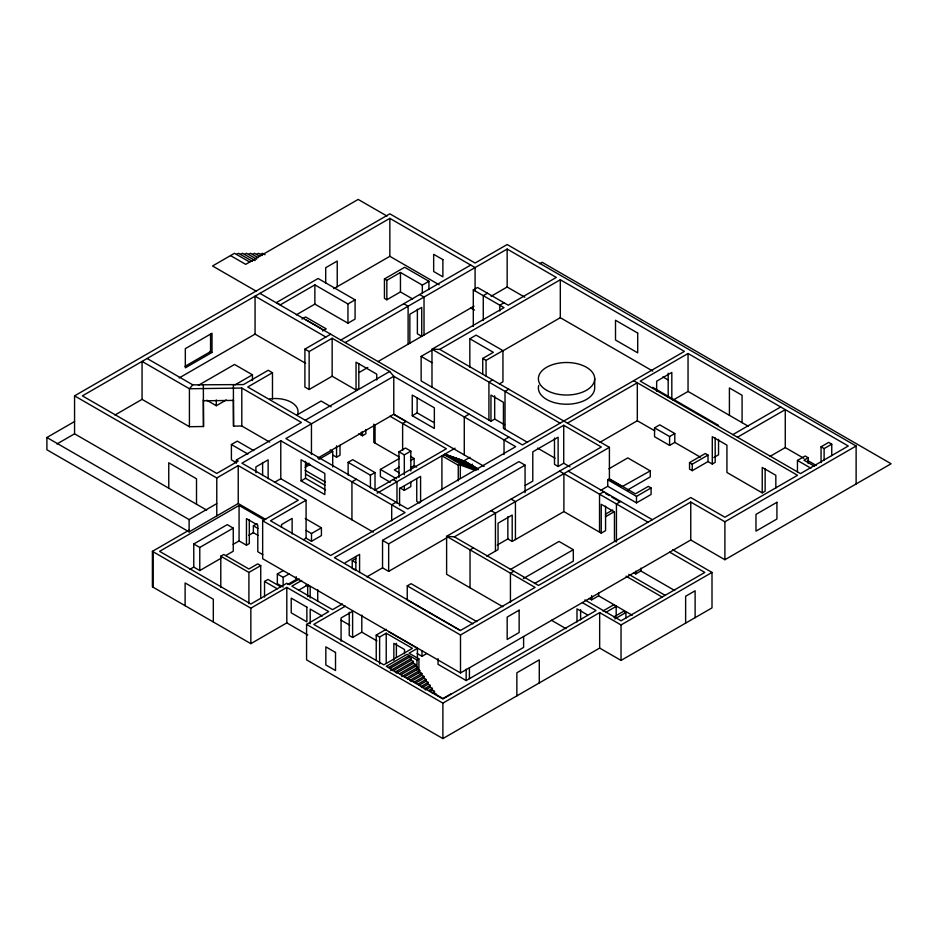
<?xml version="1.0" encoding="UTF-8"?>
<svg xmlns="http://www.w3.org/2000/svg" width="938" height="938" viewBox="0 0 938 938"><rect width="100%" height="100%" fill="white"/><g stroke="black" fill="none" stroke-linecap="round" stroke-linejoin="round"><path stroke-width="1.41" d="M272.477 399.002L272.477 372.726L268.245 370.276L243.493 384.568L192.771 384.85L189.417 388.754L189.417 426.708L203.499 426.52L203.347 384.791M236.528 254.444L238.522 253.283L252.428 261.315M240.527 254.444L242.52 253.283L255.171 260.588M244.525 254.444L246.518 253.283L256.637 259.123M248.523 254.444L250.528 253.283L258.114 257.669M252.521 254.444L254.526 253.283L259.58 256.203M256.52 254.444L258.525 253.283L262.312 255.476M260.518 254.444L262.523 253.283L265.044 254.749M206.641 510.073L74.559 433.813L74.559 395.859L389.845 213.829L475.085 263.039L507.153 244.525L856.124 446.007L856.124 483.961M475.085 290.932L475.085 267.576L389.845 218.355L82.403 395.859L216.772 473.432L238.229 461.05L236.399 459.995L236.399 462.915M265.735 519.406L238.229 503.53L189.113 531.881L46.9 449.783L46.9 437.507L74.559 421.537M355.08 299.843L347.951 303.971L314.875 284.882L280.286 304.85L276.37 302.587L318.099 278.492L355.08 299.843L355.08 319.084L347.951 323.2L314.875 304.111L296.349 314.816M185.079 366.301L210.558 351.586L210.558 333.776M212.023 352.43L185.325 367.837L185.325 348.655L212.023 333.248L212.023 352.43L210.053 351.293M56.96 443.967L74.559 433.813M114.928 415.03L142.06 399.365L189.417 426.708M179.158 377.944L255.066 334.116L305.624 363.311M333.776 288.681L389.845 256.309L439.136 284.765M301.942 319.061L305.589 316.962L326.201 328.863L322.566 330.962M198.387 385.319L234.535 364.46L252.451 374.801L252.451 380.547M412.603 298.941L400.456 291.929L386.843 299.785L384.439 298.39L384.439 278.949L404.665 267.271L428.936 281.294L428.936 289.619M384.439 278.949L386.843 280.333L400.456 272.477L422.323 285.105L428.936 281.294M235.004 384.873L252.451 374.801M358.82 363.522L358.82 388.414L356.041 390.02L332.146 376.22L309.141 389.505L304.909 387.066L304.909 349.112L330.704 334.221M272.477 372.726L247.726 387.007L311.451 423.812L311.451 454.461M304.909 349.112L309.141 351.551L332.146 338.266L389.692 371.495L393.784 376.279L515.701 446.676L407.819 508.959L285.891 438.562L393.784 376.279L393.784 414.233L484.16 466.409M206.747 400.198L216.303 405.72L226.269 399.963M340.811 340.06L470.724 265.055M345.172 342.569L507.153 249.062L556.316 277.437L508.22 305.202L477.501 287.474L473.291 289.901L473.291 326.389M487.467 293.231L483.269 295.658L483.269 320.468M539.631 263.73L542.129 262.288L891.1 463.759L724.898 559.716L690.755 540.007L460.499 672.945L262.652 558.72L262.652 520.766L298.237 500.224L238.229 465.576L216.772 477.97L74.559 395.859M236.47 462.762L231.405 459.831L231.405 444.518L237.291 441.118L253.776 450.639M359.019 372.538L367.825 367.45M377.897 361.634L474.018 306.14M491.113 296.267L507.153 287.005L524.799 297.194M297.991 414.385L321.101 401.042L331.137 406.834M503.999 302.775L499.79 305.202L499.79 311.041M236.399 459.995L301.403 422.463L241.793 388.051L189.417 388.754L142.06 361.411L142.06 399.365M305.272 420.236L389.692 371.495M504.656 424.832L494.678 419.075L490.961 421.221L421.139 380.91L421.139 356.393L431.984 350.132M306.081 500.224L270.496 520.766L330.668 555.507L405.099 512.535L280.779 440.754L241.934 463.184L306.081 500.224L306.081 538.178L311.498 541.308L321.417 535.575L321.417 527.813L305.249 518.48M431.984 387.171L431.984 349.217L439.711 349.382L560.314 279.759L684.412 351.398L522.431 444.917L259.932 293.36M469.832 367.11L469.832 338.747L476.105 335.124L502.944 350.624L502.944 381.825L499.333 383.912M46.9 437.507L189.113 519.605L216.772 503.636M482.73 374.039L482.73 358.445L493.341 352.325L469.832 338.747M307.77 634.991L286.805 622.891L250.845 643.656L152.402 586.813L152.402 551.345L189.042 530.181M274.459 482.355L280.779 478.708L373.265 532.116M482.73 358.445L486.06 360.368L502.944 350.624M502.498 351.082L560.314 317.701L652.754 371.073M305.366 465.271L309.024 463.173M317.783 458.107L393.784 414.233M264.07 519.887L239.073 505.453L159.589 551.345L250.845 604.025L286.805 583.26L289.326 584.714L299.269 578.969M305.026 467.37L310.056 464.474M318.873 459.386L332.709 451.389L332.709 466.995M358.867 433.719L362.408 435.76L365.855 433.778L365.855 429.581M332.802 455.036L336.566 457.205L340.013 455.211L340.013 445.28M412.251 415.698L434.353 428.455L434.353 407.819L412.251 395.05L412.251 415.698L417.14 412.872L434.329 422.792M301.086 480.877L324.829 494.584L324.829 473.456L301.086 459.749L301.086 480.877L305.542 478.31L325.545 489.847M220.864 558.38L199.771 570.562L193.767 567.091L193.767 543.981L227.254 524.647L233.257 528.117L233.257 551.227L225.824 555.519M193.767 543.981L199.771 547.452L233.257 528.117M348.139 475.109L348.139 462.352L352.735 459.702L375.012 472.564L375.012 489.601M492.638 379.949L488.921 382.094L488.921 420.048M257.973 535.328L253.377 532.667L253.377 525.796L257.094 523.65M189.968 569.284L193.767 567.091M233.163 544.345L239.073 540.933L246.46 545.201L249.309 543.559L249.309 519.769M248.793 535.317L253.377 532.667M398.967 477.336L398.967 451.799L405.486 448.036L410.832 451.119L410.832 470.993M508.748 389.235L505.019 391.392L505.019 429.334M220.782 587.411L220.782 556.187L223.748 554.475L248.898 568.991L257.739 563.879L260.729 565.602L260.729 598.245M356.393 479.271L351.938 481.839L351.938 519.793M469.164 414.162L464.275 416.976L464.275 454.93M398.967 451.799L404.313 454.883L410.832 451.119M348.139 462.352L370.428 475.214L375.012 472.564M390.29 482.273L380.371 476.539L380.371 469.434L399.178 458.565M399.271 467.101L394.323 469.961L399.283 472.822M410.422 460.664L414.139 458.518L414.139 465.635L410.422 467.769M374.485 490.293L446.394 448.774L390.091 416.273M377.088 493.224L455.071 448.2M444.964 454.989L445.972 454.402L462.317 463.841L462.317 464.791L463.325 464.216L464.333 465.529L465.342 464.943L465.342 465.893L466.35 465.307L467.347 466.632L469.363 466.409L469.363 467.359L465.588 465.189M445.972 455.352L446.98 454.778L463.325 464.216M306.081 530.416L311.498 533.534L321.417 527.813M303.631 539.596L306.081 538.178M220.782 556.187L248.91 572.426L260.729 565.602M468.355 466.045L452.01 456.607L451.002 457.193L451.002 456.243L467.347 465.682M476.41 468.988L460.066 459.55L460.066 460.499L461.062 459.913L477.419 469.352L476.41 469.938L476.41 468.988L474.394 469.199L473.385 467.886L472.389 468.461L472.389 467.511L471.38 468.097L471.38 467.147L455.024 457.709L454.027 458.295L454.027 457.345L470.372 466.784L470.372 467.734L467.851 466.28M472.389 467.511L456.032 458.072L455.024 458.659L455.024 457.709M473.385 467.886L457.041 458.448L456.032 459.022L456.032 458.072M400.034 487.901L404.313 490.363L410.832 486.599L410.832 482.343M458.049 459.761L459.057 459.174L475.402 468.613M460.066 459.55L459.057 460.124L459.057 459.174M478.427 469.715L462.071 460.277L461.062 460.863L461.062 459.913M478.169 469.363L463.079 460.652L462.071 461.226L462.071 460.277M469.985 457.322L464.052 460.757L477.888 468.742M477.923 469L464.087 461.015L463.079 461.59L463.079 460.652M441.915 489.859L441.915 455.798L458.26 465.236L461.308 463.478L461.308 464.427L462.317 463.841M396.153 502.229L391.697 504.796L391.697 520.86M508.924 437.12L504.034 439.934L504.034 454.531M264.539 597.06L264.539 581.454L267.998 579.461L280.697 586.789M283.147 587.047L277.343 583.694L277.343 573.997L283.311 570.55M469.363 467.359L470.372 466.784M470.372 467.734L471.38 467.147M277.343 573.997L283.147 577.351L289.092 573.915M287.907 584.304L296.232 579.496L296.232 576.718M633.666 380.687L797.535 475.296L724.898 517.237L690.755 497.527L538.494 585.441L454.367 536.864L446.617 536.325L601.34 446.992L563.726 425.277L334.409 557.676L460.499 630.465L535.082 587.411L446.617 536.325L446.617 574.279L502.862 606.757M567.443 423.132L637.312 382.798L637.312 420.752L599.886 442.349M688.046 353.497L640.22 381.121L800.442 473.62L848.28 446.007L688.046 353.497L688.046 391.451L748.301 426.239M152.402 551.345L250.845 608.176L286.805 587.411L328.734 611.611L306.574 624.403L306.574 659.883L442.888 738.581L599.663 648.076L621.038 660.411L712.001 607.894L712.001 572.426L672.698 549.727M301.696 580.47L291.835 586.168L332.544 609.665L342.405 603.978M366.828 576.905L382.54 567.842L382.54 540.358L518.937 461.613L525.069 465.142L525.069 492.626M345.29 562.636L359.582 554.381L359.582 572.649M299.07 589.955L307.723 584.96M354.658 569.823L352.231 568.416L352.231 560.654L355.865 558.556M382.54 540.358L388.66 543.899L525.069 465.142M525.233 485.45L532.796 481.088L532.796 451.835L558.122 437.214L558.122 466.467L554.487 464.357L554.487 438.034M558.122 466.467L563.726 463.231L569.987 466.854M673.074 400.104L688.046 391.451M382.54 567.842L388.66 571.371L446.758 537.837M454.367 536.864L609.407 447.356L609.407 479.295L621.355 486.189M345.36 606.159L313.761 624.403L383.818 664.854L412.415 648.346L386.221 633.22L379.62 637.019L376.232 635.073L376.232 660.61M674.797 442.396L669.591 445.398L654.536 436.709L654.536 427.857L659.742 424.844L674.797 433.532L674.797 442.396L700.416 457.181M608.891 468.812L627.792 457.896L650.269 470.876L650.269 476.891L627.581 489.988M460.324 630.571L407.244 599.921L407.244 585.875L411.067 583.671L476.785 621.613M473.432 547.874L470.032 549.844L470.032 587.798M654.536 427.857L669.591 436.545L674.797 433.532M607.742 486.271L607.742 479.775L609.407 478.814L635.425 493.834L648.357 486.376L651.089 487.948L651.089 494.443L636.492 502.874L607.742 486.271L600.39 490.515M497.246 545.048L507.845 538.928L512.195 541.437L563.89 511.585L601.235 533.136L605.573 530.638L605.573 506.121M486.728 556.14L498.055 549.598L498.055 523.193L512.195 515.032L512.195 541.437M603.873 491.7L599.534 494.209L599.534 532.163M349.229 612.268L349.229 635.507L352.606 637.453L361.798 632.153L376.97 640.912M650.269 470.876L622.551 486.4M376.232 635.073L386.151 629.339M732.859 434.611L780.697 406.986M620.768 501.455L616.43 503.964L616.43 541.918L614.46 540.78L614.46 511.937L601.235 504.292L601.235 533.136M689.536 462.598L705.294 453.5L708.014 455.082L708.014 461.566L692.256 470.665L689.536 469.094L689.536 462.598L692.256 464.181L708.014 455.082M737.432 437.249L785.27 409.625L785.27 447.578L803.878 458.319M605.42 514.212L612.69 510.014M607.742 479.775L636.492 496.378L651.089 487.948M510.307 569.554L559.001 541.437L573.317 549.703L573.317 561.147L534.601 583.506M605.467 516.779L614.308 511.667M513.848 571.207L510.436 573.177L510.436 602.372M713.853 457.521L718.543 454.813L718.543 439.383M708.014 461.566L712.282 464.04L715.19 462.352L715.19 437.894M523.369 578.535L573.317 549.703M417.445 658.265L417.445 648.334L409.027 653.188L418.899 658.886L418.899 673.214M388.426 667.516L409.203 655.521L409.203 657.292L389.645 668.583M390.525 670.506L411.313 658.511L411.313 660.282L392.975 670.869M417.082 653.469L422.006 656.319L426.778 653.552M395.086 672.089L413.424 661.501L413.424 663.272L396.305 673.156M582.416 602.665L596.04 610.532L442.888 698.962L386.315 666.297L407.104 654.302L416.964 660L418.899 658.886M262.652 520.766L460.499 635.003L690.755 502.053L724.898 521.763L856.124 446.007M770.168 456.302L785.27 447.578M399.635 673.66L415.522 664.491L415.522 666.261L400.854 674.727M401.734 676.65L417.633 667.481L417.633 669.251L404.184 677.013M406.283 678.233L419.732 670.459L419.732 672.241L407.514 679.3M409.613 680.507L421.842 673.449L421.842 675.231L410.832 681.574M797.452 471.955L797.452 460.429L805.156 455.985L808.216 457.756L808.216 463.513M821.055 462.645L821.055 446.805L828.688 442.396L831.748 444.166L831.748 455.692M414.162 682.09L423.941 676.439L423.941 678.221L415.393 683.157M808.216 457.756L803.983 460.195L814.606 466.338M821.055 446.805L824.115 448.575L831.748 444.166M417.492 684.377L426.051 679.429L426.051 681.211L418.711 685.444M420.822 686.651L428.162 682.418L428.162 684.201L422.041 687.73M712.282 464.04L712.282 436.686L726.927 445.14L726.927 472.482L762.231 492.872L765.138 491.195L765.138 468.601M424.152 688.938L430.261 685.408L430.261 687.191L425.371 690.005M428.701 690.52L432.371 688.398L432.371 690.169L429.921 691.587M633.596 572.672L635.788 573.927L640.877 570.984L674.727 590.53M589.205 598.444L591.644 599.851L598.62 595.829L632.259 615.258M432.031 692.807L434.47 691.388L434.47 693.159L436.58 694.378M438.046 658.64L438.046 664.315L466.174 680.554L523.603 647.408L523.603 636.539M451.354 693.698L442.947 698.552L435.349 694.167M306.574 624.403L442.888 703.113L599.663 612.596L621.038 624.942L712.001 572.426M602.9 611.013L613.558 604.858L616.184 606.382L616.184 616.16M605.526 612.537L616.184 606.382M613.769 616.97L623.7 611.224L625.916 612.502L625.916 618.095M614.742 618.963L625.916 612.502M203.499 400.796L233.527 400.397M233.386 399.705L233.527 426.122L241.793 426.004L269.698 442.115M443.955 454.613L460.312 464.052L477.723 469.375M460.312 465.002L475.332 470.489M387.019 216.068L358.175 199.419L245.697 264.352L230.525 255.593M662.885 376.924L667.95 379.843M807.595 460.476L816.283 465.483M797.452 460.429L810.924 468.214M652.672 387.335L718.543 425.371M473.291 289.901L504.011 307.629L431.984 349.217L560.08 423.179M470.829 307.981L474.522 310.103M419.673 294.532L424.023 297.053L424.023 335.007M637.312 420.752L654.759 430.823M403.75 303.724L408.112 306.245L408.112 344.187M439.711 349.382L609.407 447.356M421.139 356.393L431.984 362.654M249.696 262.042L234.523 253.283L212.527 265.982L256.344 291.272M527.543 442.349L503.436 428.42L503.436 402.296L490.961 395.097L490.961 421.221M537.556 448.118L555.073 458.236M305.589 319.577L321.675 328.863M568.229 471.122L652.356 519.699M605.456 493.423L609.243 495.616M611.775 497.081L619.361 501.455M559.552 471.122L648.029 522.196M325.838 337.023L255.066 296.173L255.066 334.116M669.709 552.154L704.813 572.426L621.038 620.792L584.902 599.921M393.526 414.279L406.06 421.525L402.625 423.507L402.625 450.475M474.394 468.25L458.049 458.811L457.041 459.397L457.041 458.448M473.643 468.121L476.164 469.575M469.363 466.409L453.019 456.97L452.01 457.556L452.01 456.607M468.613 466.28L471.122 467.734M466.35 465.307L449.994 455.868L447.989 456.091L447.989 455.141L465.342 464.943M444.964 454.039L461.308 463.478M454.273 459.714L458.049 461.895M453.511 459.714L456.032 461.156M511.093 499.11L515.431 501.607L515.431 539.561M628.788 574.337L665.148 595.325M626.033 576.178L662.169 597.049M410.422 456.372L414.139 458.518M398.861 456.806L373.816 442.349L373.816 424.14M414.139 465.635L416.613 467.065M491.09 510.647L495.44 513.156L495.44 551.11M380.371 469.434L396.481 478.732M393.128 479.529L396.973 481.745L396.973 503.038M330.211 449.947L332.709 451.389M419.638 503.026L416.753 501.361L416.753 478.474M147.125 358.492L192.771 384.85M587.036 614.648L576.987 608.844L576.987 621.929M305.049 470.29L325.357 482.015M305.858 474.218L324.9 485.216M551.427 620.253L566.036 628.683M231.405 444.518L247.89 454.039M407.244 585.875L472.963 623.817M352.231 560.654L355.865 562.753M253.377 525.796L257.973 528.457M262.804 554.639L257.798 551.743L257.798 525.163L246.46 518.62L246.46 545.201M388.531 631.637L417.445 648.334M305.882 585.066L308.297 586.461M409.203 657.292L411.313 658.511M411.313 660.282L413.424 661.501M341.151 620.229L349.792 625.212M413.424 663.272L415.522 664.491M415.522 666.261L417.633 667.481M417.633 669.251L419.732 670.459M264.539 581.454L277.238 588.783M322.238 616.032L310.208 609.09L310.208 623.793M419.732 672.241L421.842 673.449M421.842 675.231L423.941 676.439M423.941 678.221L426.051 679.429M426.051 681.211L428.162 682.418M428.162 684.201L430.261 685.408M430.261 687.191L432.371 688.398M432.371 690.169L434.47 691.388M233.386 384.627L233.527 426.122M203.499 426.52L203.347 399.869M824.115 448.575L824.115 460.089M775.832 488.018L775.832 475.308L762.231 467.452L762.231 492.872M742.075 422.639L742.075 395.261L729.412 387.957L729.412 415.335M724.898 521.763L724.898 559.716M695.117 617.65L695.117 590.799L685.631 596.263L685.631 623.125M692.256 464.181L692.256 470.665M690.755 502.053L690.755 540.007M671.819 399.4L671.819 372.456L656.647 381.215L656.647 391.146M669.591 436.545L669.591 445.398M668.184 373.183L668.184 397.302M640.877 568.147L640.877 570.984M636.492 496.378L636.492 502.874M635.788 571.148L635.788 573.927M621.038 624.942L621.038 660.411M599.663 612.596L599.663 648.076M598.62 592.992L598.62 595.829M594.692 378.495L594.692 387.687A28.163 16.263 0 0 1 564.547 404.184A28.163 16.263 0 0 1 538.729 385.401M591.644 595.56L591.644 599.851M580.61 609.665L580.61 619.842M563.726 425.277L563.726 463.231M563.89 473.631L563.89 511.585M560.314 279.759L560.314 317.701M539.28 682.934L539.28 659.848L516.861 672.792L516.861 695.879M507.845 516.686L507.845 538.928M507.153 249.062L507.153 287.005M494.678 395.848L494.678 419.075M486.06 360.368L486.06 375.962M472.365 464.146L472.365 466.878M469.422 667.809L469.422 678.678M466.174 669.204L466.174 680.554M464.087 461.015L464.087 461.965M460.499 635.003L460.499 672.945M460.312 464.052L460.312 478.251M458.26 465.236L458.26 480.854M446.98 454.778L446.98 455.716M442.888 703.113L442.888 738.581M422.323 285.105L422.323 293.442M422.006 650.597L422.006 656.319M420.587 502.158L420.587 476.398L399.576 488.534L399.576 505.699M417.375 309.212L417.375 333.811L421.737 336.332L421.737 307.383L409.859 314.242L409.859 343.179M417.14 397.735L417.14 412.872M416.964 660L416.964 670.025M404.501 653.751L404.501 649.506L393.854 643.362L393.854 660.352M404.313 454.883L404.313 474.757M404.313 486.107L404.313 490.363M400.456 272.477L400.456 291.929M396.387 643.316L396.387 657.479M389.845 218.355L389.845 256.309M388.66 543.899L388.66 571.371M386.843 280.333L386.843 299.785M386.221 633.22L386.221 663.014M379.62 637.019L379.62 663.987M376.759 380.019L376.759 374.168L356.041 362.197L356.041 390.02M375.048 424.609L375.048 443.064M370.428 475.214L370.428 487.971M362.408 431.562L362.408 435.76M361.798 615.117L361.798 632.153M361.318 432.289L361.318 435.126M355.842 556.433L355.842 570.492M352.606 637.453L352.606 611.306L341.069 617.966L341.069 641.217M347.951 303.971L347.951 323.2M337.234 286.688L337.234 261.045L325.697 267.717L325.697 283.382M336.566 445.843L336.566 457.205M332.146 338.266L332.146 376.22M317.712 589.674L317.712 601.024M314.875 284.882L314.875 304.111M311.498 533.534L311.498 541.308M310.185 586.438L310.185 598.022M309.141 351.551L309.141 389.505M307.676 584.984L307.676 596.568M305.542 461.402L305.542 478.31M292.128 533.98L292.128 518.433L281.529 524.553L281.529 527.379M286.805 587.411L286.805 622.891M283.147 577.351L283.147 585.664M280.779 440.754L280.779 478.708M268.139 478.743L268.139 459.855L255.886 466.936L255.886 472.74M262.617 462.469L262.617 475.554M250.845 608.176L250.845 643.656M248.91 572.426L248.91 603.65M241.793 388.051L241.793 426.004M239.073 505.453L239.073 540.933M238.229 465.576L238.229 503.53M216.772 477.97L216.772 515.912M216.303 399.975L216.303 405.72M213.313 621.988L213.313 599.23L185.114 582.944L185.114 605.702M199.771 547.452L199.771 570.562M196.511 504.222L196.511 478.79L168.758 462.762L168.758 488.194M189.113 519.605L189.113 531.881M153.14 551.767L153.14 587.247M269.569 398.967A22.618 13.062 0 0 1 297.276 414.959M519.148 610.169L507.177 617.087L507.177 639.458L519.148 632.54L519.148 610.169M776.922 502.299L755.969 514.387L755.969 531.119L776.922 519.019L776.922 502.299M637.699 333.072L615.504 320.257L615.504 340.013L637.699 352.829L637.699 333.072M442.877 259.627L433.661 254.304L433.661 271.504L442.877 276.827L442.877 259.627M306.867 607.156L291.226 598.127L291.226 612.831L306.867 621.859L306.867 607.156M335.523 652.449L325.838 646.857L325.838 664.948L335.523 670.541L335.523 652.449M546.96 390.454A28.163 16.263 0 0 0 593.86 382.704A28.163 16.263 0 0 0 558.79 363.135A28.163 16.263 0 0 0 546.96 390.454"/></g></svg>
